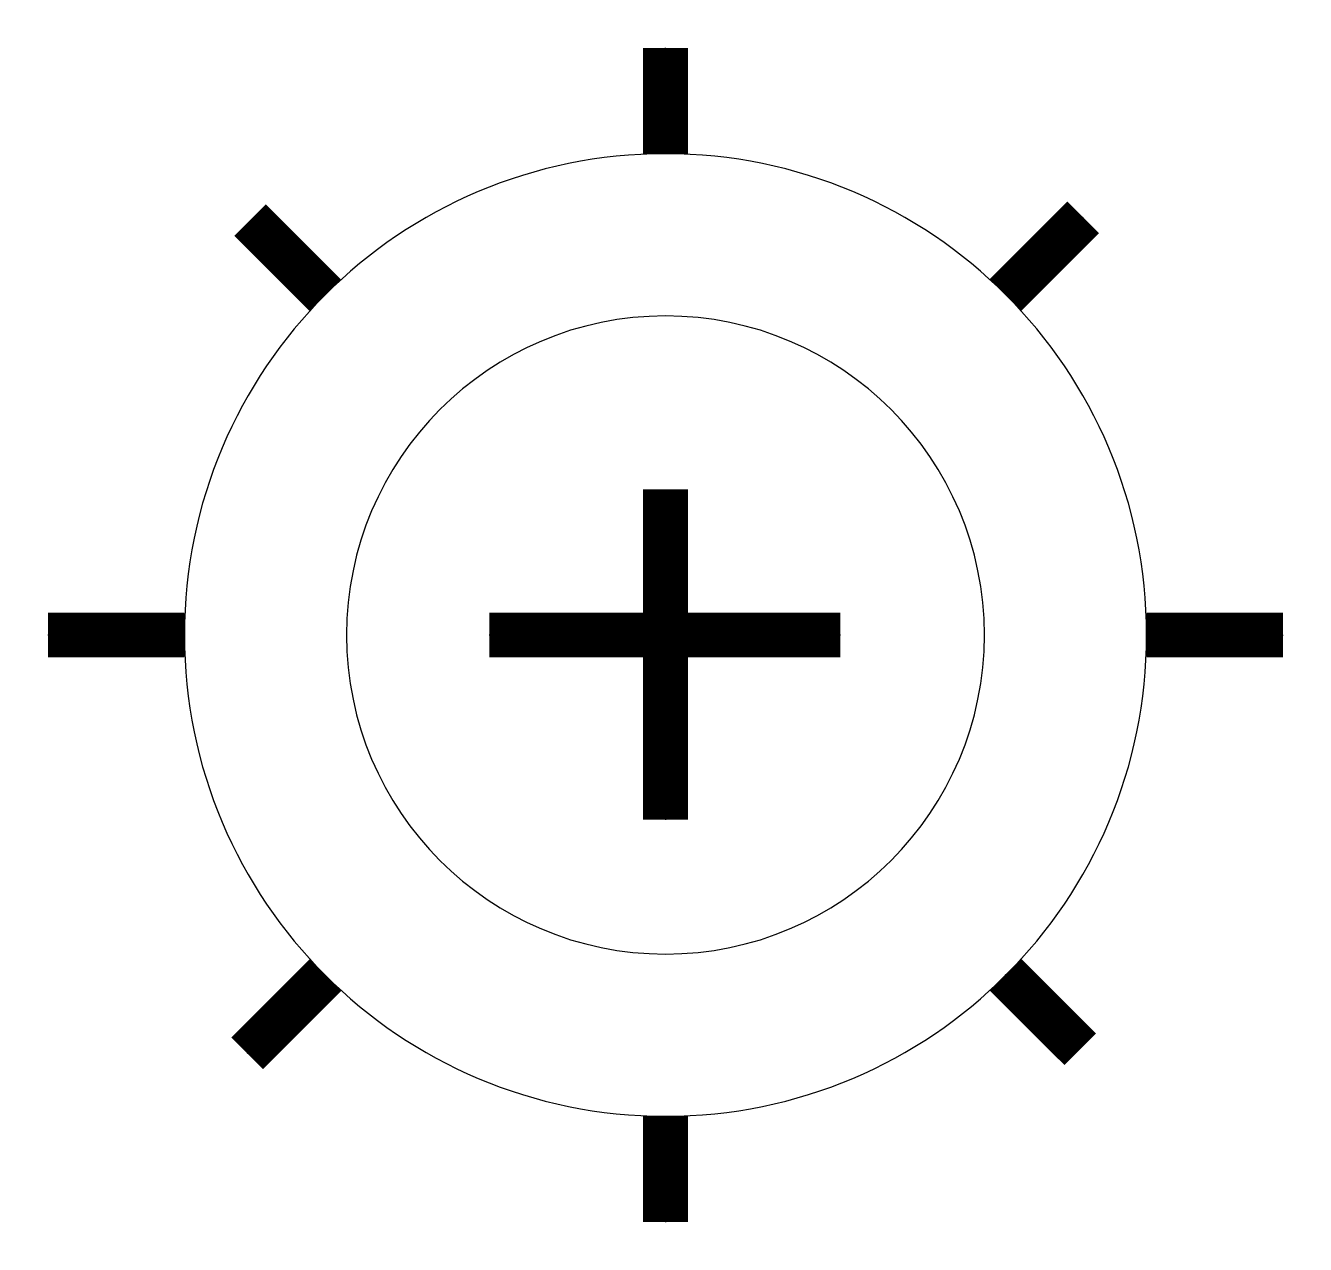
# Model space of a CAD drawing. Extents: x -286 to 286, y -272 to 272.
import ezdxf

# ---------------------------------------------------------------- set-up
doc = ezdxf.new("R2010")
doc.units = 0
doc.header["$LTSCALE"] = 1000
doc.header["$MEASUREMENT"] = 0
doc.layers.add('VPIPE-消防', color=1, linetype='CONTINUOUS')

# ---------------------------------------------------------------- blocks, each defined once
blk = doc.blocks.new('C2-水施-2015-ZZJ')
at = {"layer": 'VPIPE-消防'}
for p, q in [((913152.29, 16326.07), (913152.29, 16373.34)), ((913000.24, 16263.09), (912965.64, 16297.7)), ((913304.46, 16262.95), (913337.95, 16296.44)), ((913152.29, 16176.11), (913152.29, 16028.5)), ((912937.27, 16111.05), (912876.29, 16111.05)), ((913074.08, 16111.05), (913231.04, 16111.05)), ((913367.3, 16111.05), (913428.28, 16111.05)), ((913000.43, 15959.37), (912966.9, 15925.93)), ((913304.6, 15958.73), (913339.21, 15924.12)), ((913152.29, 15896.03), (913152.29, 15848.76))]:
    blk.add_line(p, q, dxfattribs=at)
at = {"layer": 'VPIPE-消防', "const_width": 20}
for points in [[(913152.29, 16326.07), (913152.29, 16373.34)], [(913000.24, 16263.09), (912965.64, 16297.7)], [(913304.46, 16262.95), (913337.95, 16296.44)], [(913152.29, 16176.11), (913152.29, 16028.5)], [(912937.27, 16111.05), (912876.29, 16111.05)], [(913074.08, 16111.05), (913231.04, 16111.05)], [(913367.3, 16111.05), (913428.28, 16111.05)], [(913367.3, 16111.05), (913428.28, 16111.05)], [(913000.43, 15959.37), (912966.9, 15925.93)], [(913304.33, 15959.01), (913339.21, 15924.12)], [(913304.6, 15958.73), (913339.21, 15924.12)], [(913152.29, 15896.03), (913152.29, 15848.76)]]:
    blk.add_lwpolyline(points, dxfattribs=at)
at = {"layer": 'VPIPE-消防'}
for radius in [215.02, 142.54]:
    blk.add_circle((913152.29, 16111.05), radius, dxfattribs=at)

msp = doc.modelspace()

# ---------------------------------------------------------------- block references
at = {"layer": 'VPIPE-消防', "xscale": -1}
msp.add_blockref('C2-水施-2015-ZZJ', (913152.29, -16111.05, -1000), dxfattribs=at)

doc.saveas('drawing.dxf')
